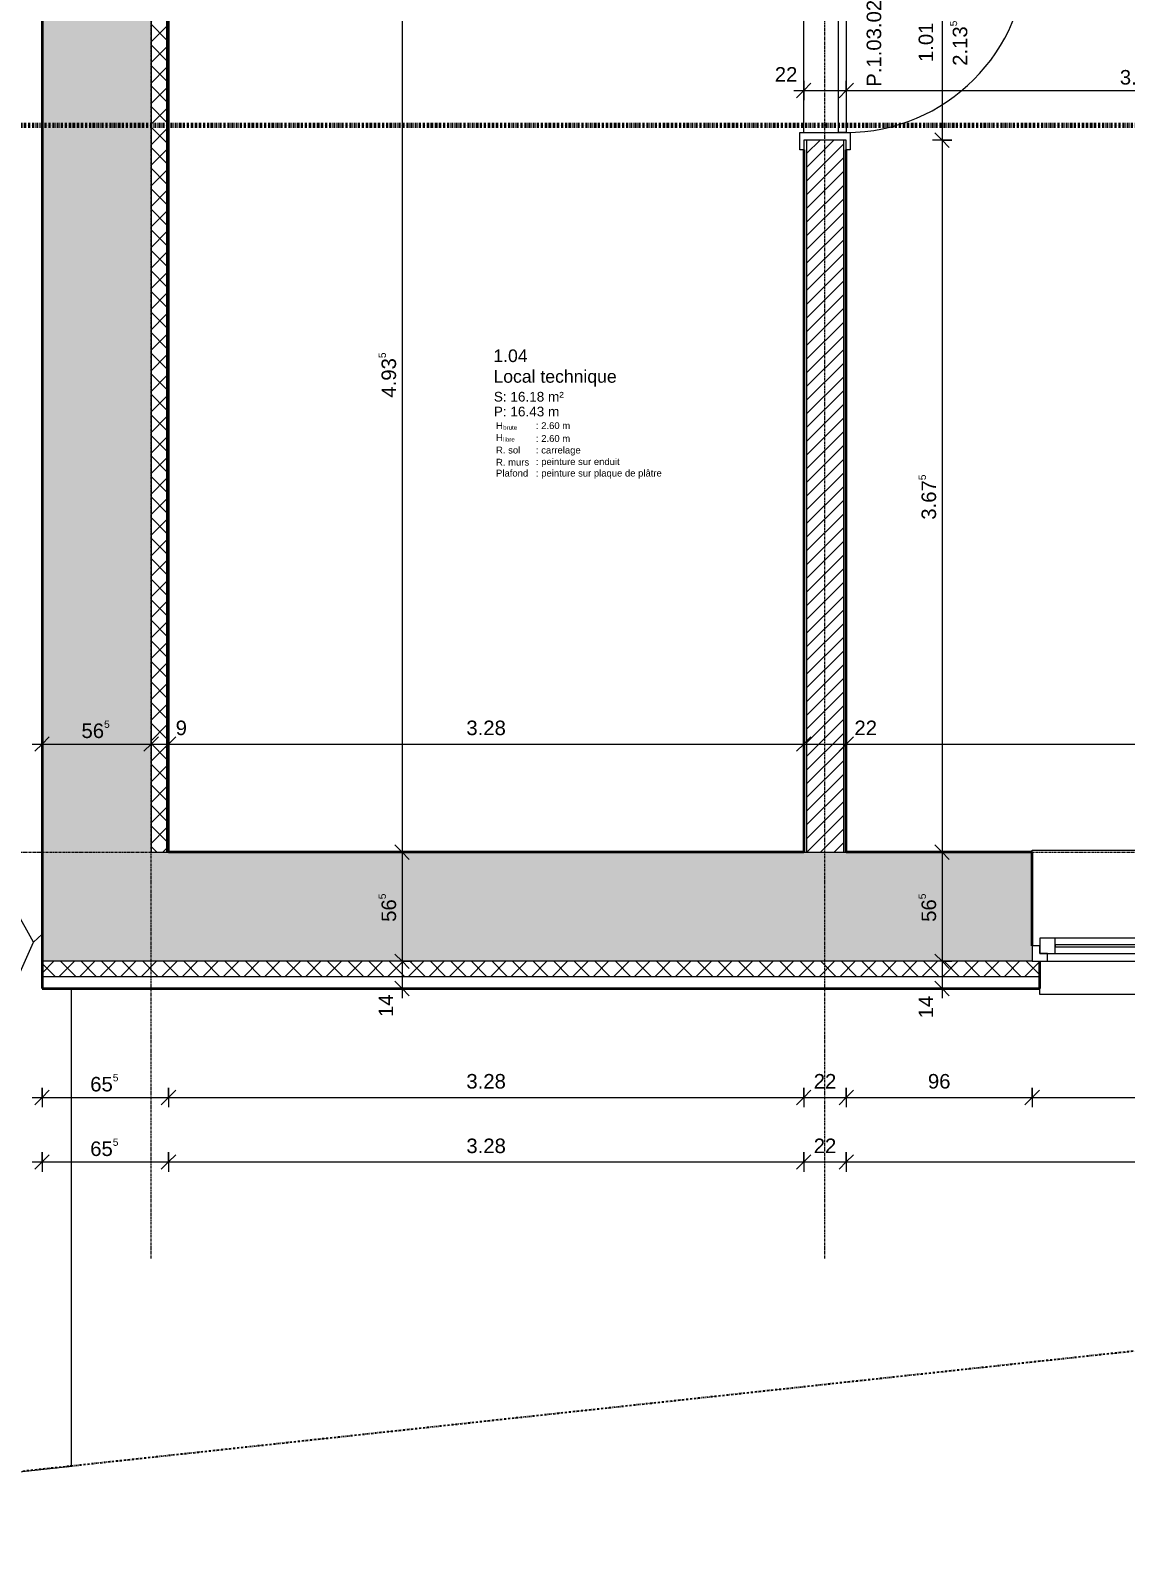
# Model space of a CAD drawing. Header units: millimetres. Extents: x -83 to 30397, y 298 to 25043.
# Drawn here: x 5588 to 11244, y 3144 to 10940 of the extents above; entities that cross this region are included whole.
import ezdxf

# ---------------------------------------------------------------- set-up
doc = ezdxf.new("R2010")
doc.units = ezdxf.units.MM
for name, pattern in [('Dash dot', [21, 10, -5, 1, -5]), ('Double dash', [55, 20, -5, 10, -5, 10, -5]), ('Grid Line', [22.225, 12.7, -3.175, 3.175, -3.175])]:
    doc.linetypes.add(name, pattern=pattern)
for name, color, linetype, lineweight in [('A-ANNO-DIMS', 211, 'Continuous', 9), ('A-ANNO-DIMS-50', 211, 'Continuous', 9), ('A-AREA-IDEN', 2, 'Continuous', 9), ('A-DOOR', 31, 'Continuous', 9), ('A-DOOR-FRAM', 31, 'Continuous', 18), ('A-DOOR-IDEN', 31, 'Continuous', 18), ('A-GLAZ', 151, 'Continuous', 9), ('A-ROOF', 132, 'Continuous', 9), ('A-WALL', 113, 'Continuous', 9), ('A-WALL-PATT', 111, 'Continuous', 35), ('C-PROP-LINE', 91, 'Double dash', 25), ('G-ANNO-SYMB', 111, 'Continuous', 9), ('S-GRID', 1, 'Continuous', 9)]:
    doc.layers.add(name, color=color, linetype=linetype, lineweight=lineweight)
doc.styles.add('Arial', font='arial.ttf', dxfattribs={"height": 50})
doc.styles.add('Arial_2', font='arial.ttf', dxfattribs={"height": 0.7})
doc.styles.add('Arial_3', font='arial.ttf', dxfattribs={"height": 0.454924})
doc.styles.add('Arial_4', font='arial.ttf', dxfattribs={"height": 65})
doc.styles.add('Arial_5', font='arial.ttf', dxfattribs={"height": 35})
doc.styles.add('Arial_7', font='arial.ttf', dxfattribs={"height": 75})
doc.dimstyles.new('ANNOTATION_1_5MM_BLACK', dxfattribs={"dimscale": 304.8, "dimtxt": 76.519455, "dimasz": 0.246063, "dimexe": 0.164042, "dimexo": 0.0625, "dimgap": 0.065617, "dimtad": 1, "dimdec": 1, "dimlfac": 0.1, "dimrnd": 0.5, "dimdsep": 46, "dimtxsty": 'Arial_7', "dimblk1": 'OBLIQUE', "dimblk2": 'OBLIQUE', "dimsah": 1, "dimcen": 0.09, "dimdle": 0.164042, "dimazin": 0, "dimtfac": 1, "dimtdec": 4, "dimtix": 1, "dimtmove": 0, "dimatfit": 3, "dimfxl": 0.164042, "dimfxlon": 1, "dimtvp": 1, "dimtolj": 1, "dimtzin": 0, "dimarcsym": 2})
doc.dimstyles.new('ANNOTATION_1_5MM_BLACK_1', dxfattribs={"dimscale": 304.8, "dimtxt": 76.519455, "dimasz": 0.246063, "dimexe": 0.164042, "dimexo": 0.0625, "dimgap": 0.065617, "dimtad": 1, "dimlfac": 0.001, "dimrnd": 0.005, "dimzin": 0, "dimdsep": 46, "dimtxsty": 'Arial_7', "dimblk1": 'OBLIQUE', "dimblk2": 'OBLIQUE', "dimsah": 1, "dimcen": 0.09, "dimdle": 0.164042, "dimazin": 0, "dimtfac": 1, "dimtdec": 4, "dimtix": 1, "dimtmove": 0, "dimatfit": 3, "dimfxl": 0.164042, "dimfxlon": 1, "dimtvp": 1, "dimtolj": 1, "dimtzin": 0, "dimarcsym": 2})
doc.dimstyles.new('ANNOTATION_1_5MM_BLACK_2', dxfattribs={"dimscale": 304.8, "dimtxt": 76.519455, "dimasz": 0.246063, "dimexe": 0.164042, "dimexo": 0.0625, "dimgap": 0.065617, "dimtad": 1, "dimdec": 1, "dimlfac": 0.1, "dimrnd": 0.5, "dimdsep": 46, "dimtxsty": 'Arial_7', "dimblk1": 'OBLIQUE', "dimblk2": 'OBLIQUE', "dimsah": 1, "dimcen": 0.09, "dimdle": 0.164042, "dimazin": 0, "dimtfac": 1, "dimtdec": 4, "dimtix": 1, "dimtmove": 2, "dimatfit": 3, "dimfxl": 0.164042, "dimfxlon": 1, "dimtvp": 1, "dimtolj": 1, "dimtzin": 0, "dimarcsym": 2})
pattern_1 = [(45, (0, 0), (-53.033, 53.033), []), (135, (0, 0), (-53.033, -53.033), [])]

# ---------------------------------------------------------------- blocks, each defined once
blk = doc.blocks.new('DOOR_SIMPLE _U-CASING - 1010 x 2135-685026-N_F_ E_1')
at = {"layer": 'A-DOOR'}
for p, q in [((-465, 110), (465, 110)), ((465, -130), (465, -1040))]:
    blk.add_line(p, q, dxfattribs=at)
at = {"layer": 'A-DOOR', "lineweight": 18}
for p, q in [((-465, -70), (465, -70)), ((-465, -110), (-465, -70)), ((465, -70), (465, -110)), ((465, -110), (-465, -110))]:
    blk.add_line(p, q, dxfattribs=at)
at = {"layer": 'A-DOOR'}
blk.add_arc((465, -110), 930, 180, 270, dxfattribs=at)
at = {"layer": 'A-DOOR-FRAM'}
for p, q in [((-555, 130), (-465, 130)), ((-555, 110), (-555, 130)), ((-505, 110), (-555, 110)), ((-505, -110), (-505, 110)), ((-465, 130), (-465, -130)), ((465, 130), (555, 130)), ((465, -130), (465, 130)), ((505, 110), (505, -110)), ((555, 110), (505, 110)), ((555, 130), (555, 110)), ((-555, -110), (-505, -110)), ((-555, -130), (-555, -110)), ((-465, -130), (-555, -130)), ((555, -130), (465, -130)), ((505, -110), (555, -110)), ((555, -110), (555, -130))]:
    blk.add_line(p, q, dxfattribs=at)
blk = doc.blocks.new('WIN_DOUBLE OPEN__SYM - 1880 x 1420-685783-N_F_ E_1')
at = {"layer": 'A-GLAZ'}
for p, q in [((-900, 351.5), (-900, 382.5)), ((-900, 382.5), (900, 382.5)), ((900, 382.5), (900, 351.5)), ((860, 211.5), (-860, 211.5)), ((-80, 171.5), (-820, 171.5)), ((820, 171.5), (80, 171.5)), ((-820, 91.5), (-80, 91.5)), ((80, 91.5), (820, 91.5)), ((-940, -361.5), (-940, -351.5)), ((940, -361.5), (-940, -361.5)), ((940, -351.5), (940, -361.5))]:
    blk.add_line(p, q, dxfattribs=at)
at = {"layer": 'A-GLAZ', "lineweight": 18}
for p, q in [((-860, 211.5), (-940, 211.5)), ((-940, 211.5), (-940, 131.5)), ((-820, 171.5), (-900, 171.5)), ((-900, 171.5), (-900, 91.5)), ((-900, 131.5), (-900, 171.5)), ((-900, 171.5), (-860, 171.5)), ((-860, 171.5), (-860, 211.5)), ((-820, 91.5), (-820, 171.5)), ((0, 171.5), (-80, 171.5)), ((-80, 171.5), (-80, 91.5)), ((80, 171.5), (0, 171.5)), ((0, 171.5), (0, 91.5)), ((0, 91.5), (0, 171.5)), ((80, 91.5), (80, 171.5)), ((820, 171.5), (820, 91.5)), ((900, 171.5), (820, 171.5)), ((940, 211.5), (860, 211.5)), ((860, 211.5), (860, 171.5)), ((860, 171.5), (900, 171.5)), ((900, 91.5), (900, 171.5)), ((900, 171.5), (900, 131.5)), ((940, 131.5), (940, 211.5)), ((-940, 131.5), (-900, 131.5)), ((-900, 91.5), (-820, 91.5)), ((-820, 136.5), (-820, 126.5)), ((-80, 136.5), (-820, 136.5)), ((-820, 126.5), (-80, 126.5)), ((-80, 126.5), (-80, 136.5)), ((-80, 91.5), (0, 91.5)), ((0, 91.5), (80, 91.5)), ((80, 136.5), (80, 126.5)), ((820, 136.5), (80, 136.5)), ((80, 126.5), (820, 126.5)), ((820, 126.5), (820, 136.5)), ((820, 91.5), (900, 91.5)), ((900, 131.5), (940, 131.5))]:
    blk.add_line(p, q, dxfattribs=at)
blk = doc.blocks.new('Family - ___-602283-N_F_ E_1')
at = {"layer": 'C-PROP-LINE', "color": 1, "linetype": 'Dash dot'}
blk.add_line((29883.4, 6134.5), (2239.4, 3143.8), dxfattribs=at)
blk = doc.blocks.new('ROOM_TAG_Small - ROOM_TAG_FR-570998-N_F_ E_1')
at = {"layer": 'A-AREA-IDEN', "insert": (-8.33, -5.48), "char_height": 0.7, "width": 0.8819, "attachment_point": 1, "style": 'Arial_2', "bg_fill": 3, "box_fill_scale": 1.25, "bg_fill_color": 256, "bg_fill_true_color": 13158600, "bg_fill_transparency": 0}
blk.add_mtext('H', dxfattribs=at)
at = {"layer": 'A-AREA-IDEN', "insert": (-7.6, -5.8), "char_height": 0.455, "width": 2.0042, "attachment_point": 1, "style": 'Arial_3', "bg_fill": 3, "box_fill_scale": 1.25, "bg_fill_color": 256, "bg_fill_true_color": 13158600, "bg_fill_transparency": 0}
blk.add_mtext('brute', dxfattribs=at)
at = {"layer": 'A-AREA-IDEN', "insert": (-8.33, -6.7), "char_height": 0.7, "width": 0.8819, "attachment_point": 1, "style": 'Arial_2', "bg_fill": 3, "box_fill_scale": 1.25, "bg_fill_color": 256, "bg_fill_true_color": 13158600, "bg_fill_transparency": 0}
blk.add_mtext('H', dxfattribs=at)
at = {"layer": 'A-AREA-IDEN', "insert": (-7.6, -7.02), "char_height": 0.455, "width": 1.6034, "attachment_point": 1, "style": 'Arial_3', "bg_fill": 3, "box_fill_scale": 1.25, "bg_fill_color": 256, "bg_fill_true_color": 13158600, "bg_fill_transparency": 0}
blk.add_mtext('libre', dxfattribs=at)
at = {"layer": 'A-AREA-IDEN', "insert": (-8.33, -8), "char_height": 0.7, "width": 3.1266, "attachment_point": 1, "style": 'Arial_2', "bg_fill": 3, "box_fill_scale": 1.25, "bg_fill_color": 256, "bg_fill_true_color": 13158600, "bg_fill_transparency": 0}
blk.add_mtext('R. sol', dxfattribs=at)
at = {"layer": 'A-AREA-IDEN', "insert": (-8.33, -9.25), "char_height": 0.7, "width": 4.2489, "attachment_point": 1, "style": 'Arial_2', "bg_fill": 3, "box_fill_scale": 1.25, "bg_fill_color": 256, "bg_fill_true_color": 13158600, "bg_fill_transparency": 0}
blk.add_mtext('R. murs', dxfattribs=at)
at = {"layer": 'A-AREA-IDEN', "insert": (-8.33, -10.38), "char_height": 0.7, "width": 4.2489, "attachment_point": 1, "style": 'Arial_2', "bg_fill": 3, "box_fill_scale": 1.25, "bg_fill_color": 256, "bg_fill_true_color": 13158600, "bg_fill_transparency": 0}
blk.add_mtext('Plafond', dxfattribs=at)
blk = doc.blocks.new('DIMBLOCK6-N_F_ E_1')
at = {"layer": 'A-ANNO-DIMS-50'}
for p, q in [((5649.4, 5482), (5649.4, 5382)), ((5649.4, 5432), (5649.4, 5482)), ((5649.4, 5432), (5686.9, 5469.5)), ((6302.4, 5482), (6302.4, 5382)), ((6302.4, 5432), (6302.4, 5482)), ((6302.4, 5432), (6339.9, 5469.5)), ((5599.4, 5432), (6302.4, 5432)), ((5649.4, 5432), (5611.9, 5394.5)), ((6302.4, 5432), (6264.9, 5394.5))]:
    blk.add_line(p, q, dxfattribs=at)
at = {"layer": 'A-ANNO-DIMS-50', "color": 0, "insert": (5898.2, 5552.9), "char_height": 75, "width": 186.397, "attachment_point": 1, "line_spacing_factor": 0.941778, "style": 'Arial_7'}
blk.add_mtext('65\\A2\\H0.5x;\\S5^  ;\\H2x;', dxfattribs=at)
blk = doc.blocks.new('_Oblique')
at = {"color": 0, "linetype": 'ByBlock', "lineweight": -2}
blk.add_line((-0.5, -0.5), (0.5, 0.5), dxfattribs=at)
blk = doc.blocks.new('DIMBLOCK7-N_F_ E_1')
at = {"layer": 'A-ANNO-DIMS-50'}
for p, q in [((6302.4, 5482), (6302.4, 5382)), ((6302.4, 5432), (6302.4, 5482)), ((6302.4, 5432), (6339.9, 5469.5)), ((9580.9, 5482), (9580.9, 5382)), ((9580.9, 5432), (9580.9, 5482)), ((9580.9, 5432), (9618.4, 5469.5)), ((6302.4, 5432), (6264.9, 5394.5)), ((6302.4, 5432), (9580.9, 5432)), ((9580.9, 5432), (9543.4, 5394.5))]:
    blk.add_line(p, q, dxfattribs=at)
at = {"layer": 'A-ANNO-DIMS-50', "color": 0, "insert": (7839.8, 5552.9), "char_height": 75, "width": 244.244, "attachment_point": 1, "line_spacing_factor": 0.941778, "style": 'Arial_7'}
blk.add_mtext('3.28', dxfattribs=at)
blk = doc.blocks.new('DIMBLOCK8-N_F_ E_1')
at = {"layer": 'A-ANNO-DIMS-50'}
for p, q in [((9580.9, 5482), (9580.9, 5382)), ((9580.9, 5432), (9580.9, 5482)), ((9580.9, 5432), (9618.4, 5469.5)), ((9800.9, 5482), (9800.9, 5382)), ((9800.9, 5432), (9800.9, 5482)), ((9800.9, 5432), (9838.4, 5469.5)), ((9580.9, 5432), (9543.4, 5394.5)), ((9580.9, 5432), (9800.9, 5432)), ((9800.9, 5432), (9763.4, 5394.5))]:
    blk.add_line(p, q, dxfattribs=at)
at = {"layer": 'A-ANNO-DIMS-50', "color": 0, "insert": (9632.7, 5552.9), "char_height": 75, "width": 139.568, "attachment_point": 1, "line_spacing_factor": 0.941778, "style": 'Arial_7'}
blk.add_mtext('22', dxfattribs=at)
blk = doc.blocks.new('DIMBLOCK9-N_F_ E_1')
at = {"layer": 'A-ANNO-DIMS-50'}
for p, q in [((9800.9, 5482), (9800.9, 5382)), ((9800.9, 5432), (9800.9, 5482)), ((9800.9, 5432), (9838.4, 5469.5)), ((10759.9, 5482), (10759.9, 5382)), ((10759.9, 5432), (10759.9, 5482)), ((10759.9, 5432), (10797.4, 5469.5)), ((9800.9, 5432), (9763.4, 5394.5)), ((9800.9, 5432), (10759.9, 5432)), ((10759.9, 5432), (10722.4, 5394.5))]:
    blk.add_line(p, q, dxfattribs=at)
at = {"layer": 'A-ANNO-DIMS-50', "color": 0, "insert": (10222.2, 5552.9), "char_height": 75, "width": 139.568, "attachment_point": 1, "line_spacing_factor": 0.941778, "style": 'Arial_7'}
blk.add_mtext('96', dxfattribs=at)
blk = doc.blocks.new('DIMBLOCK10-N_F_ E_1')
at = {"layer": 'A-ANNO-DIMS-50'}
for p, q in [((10759.9, 5482), (10759.9, 5382)), ((10759.9, 5432), (10759.9, 5482)), ((10759.9, 5432), (10797.4, 5469.5)), ((12639.9, 5482), (12639.9, 5382)), ((12639.9, 5432), (12639.9, 5482)), ((12639.9, 5432), (12677.4, 5469.5)), ((10759.9, 5432), (10722.4, 5394.5)), ((10759.9, 5432), (12639.9, 5432)), ((12639.9, 5432), (12602.4, 5394.5))]:
    blk.add_line(p, q, dxfattribs=at)
at = {"layer": 'A-ANNO-DIMS-50', "color": 0, "char_height": 75, "width": 244.244, "attachment_point": 1, "line_spacing_factor": 0.941778, "style": 'Arial_7'}
for s, insert in [('1.88', (11598.1, 5552.9)), ('1.40', (11598.1, 5391.6))]:
    blk.add_mtext(s, dxfattribs=dict(at, insert=insert))
blk = doc.blocks.new('DIMBLOCK53-N_F_ E_1')
at = {"layer": 'A-ANNO-DIMS-50'}
for p, q in [((5649.4, 5148.8), (5649.4, 5048.8)), ((5649.4, 5098.8), (5649.4, 5148.8)), ((6302.4, 5148.8), (6302.4, 5048.8)), ((6302.4, 5098.8), (6302.4, 5148.8)), ((5599.4, 5098.8), (6302.4, 5098.8)), ((5649.4, 5098.8), (5611.9, 5061.3)), ((5649.4, 5098.8), (5686.9, 5136.3)), ((6302.4, 5098.8), (6264.9, 5061.3)), ((6302.4, 5098.8), (6339.9, 5136.3))]:
    blk.add_line(p, q, dxfattribs=at)
at = {"layer": 'A-ANNO-DIMS-50', "color": 0, "insert": (5898.2, 5219.7), "char_height": 75, "width": 186.397, "attachment_point": 1, "line_spacing_factor": 0.941778, "style": 'Arial_7'}
blk.add_mtext('65\\A2\\H0.5x;\\S5^  ;\\H2x;', dxfattribs=at)
blk = doc.blocks.new('DIMBLOCK54-N_F_ E_1')
at = {"layer": 'A-ANNO-DIMS-50'}
for p, q in [((6302.4, 5148.8), (6302.4, 5048.8)), ((6302.4, 5098.8), (6302.4, 5148.8)), ((9580.9, 5148.8), (9580.9, 5048.8)), ((9580.9, 5098.8), (9580.9, 5148.8)), ((6302.4, 5098.8), (6264.9, 5061.3)), ((6302.4, 5098.8), (6339.9, 5136.3)), ((6302.4, 5098.8), (9580.9, 5098.8)), ((9580.9, 5098.8), (9543.4, 5061.3)), ((9580.9, 5098.8), (9618.4, 5136.3))]:
    blk.add_line(p, q, dxfattribs=at)
at = {"layer": 'A-ANNO-DIMS-50', "color": 0, "insert": (7839.8, 5219.7), "char_height": 75, "width": 244.244, "attachment_point": 1, "line_spacing_factor": 0.941778, "style": 'Arial_7'}
blk.add_mtext('3.28', dxfattribs=at)
blk = doc.blocks.new('DIMBLOCK55-N_F_ E_1')
at = {"layer": 'A-ANNO-DIMS-50'}
for p, q in [((9580.9, 5148.8), (9580.9, 5048.8)), ((9580.9, 5098.8), (9580.9, 5148.8)), ((9800.9, 5148.8), (9800.9, 5048.8)), ((9800.9, 5098.8), (9800.9, 5148.8)), ((9580.9, 5098.8), (9543.4, 5061.3)), ((9580.9, 5098.8), (9618.4, 5136.3)), ((9580.9, 5098.8), (9800.9, 5098.8)), ((9800.9, 5098.8), (9763.4, 5061.3)), ((9800.9, 5098.8), (9838.4, 5136.3))]:
    blk.add_line(p, q, dxfattribs=at)
at = {"layer": 'A-ANNO-DIMS-50', "color": 0, "insert": (9632.7, 5219.7), "char_height": 75, "width": 139.568, "attachment_point": 1, "line_spacing_factor": 0.941778, "style": 'Arial_7'}
blk.add_mtext('22', dxfattribs=at)
blk = doc.blocks.new('DIMBLOCK56-N_F_ E_1')
at = {"layer": 'A-ANNO-DIMS-50'}
for p, q in [((9800.9, 5148.8), (9800.9, 5048.8)), ((9800.9, 5098.8), (9800.9, 5148.8)), ((14602.4, 5148.8), (14602.4, 5048.8)), ((14602.4, 5098.8), (14602.4, 5148.8)), ((9800.9, 5098.8), (9763.4, 5061.3)), ((9800.9, 5098.8), (9838.4, 5136.3)), ((9800.9, 5098.8), (14602.4, 5098.8)), ((14602.4, 5098.8), (14564.9, 5061.3)), ((14602.4, 5098.8), (14639.9, 5136.3))]:
    blk.add_line(p, q, dxfattribs=at)
at = {"layer": 'A-ANNO-DIMS-50', "color": 0, "insert": (12099.8, 5219.7), "char_height": 75, "width": 244.244, "attachment_point": 1, "line_spacing_factor": 0.941778, "style": 'Arial_7'}
blk.add_mtext('4.80', dxfattribs=at)
blk = doc.blocks.new('DIMBLOCK67-N_F_ E_1')
at = {"layer": 'A-ANNO-DIMS-50'}
for p, q in [((10345.1, 11382.5), (10245.1, 11382.5)), ((10295.1, 11382.5), (10257.6, 11420)), ((10295.1, 11382.5), (10295.1, 10372.5)), ((10295.1, 11382.5), (10332.6, 11345)), ((10295.1, 11382.5), (10345.1, 11382.5)), ((10345.1, 10372.5), (10245.1, 10372.5)), ((10295.1, 10372.5), (10257.6, 10410)), ((10295.1, 10372.5), (10332.6, 10335)), ((10295.1, 10372.5), (10345.1, 10372.5))]:
    blk.add_line(p, q, dxfattribs=at)
at = {"layer": 'A-ANNO-DIMS-50', "color": 0, "char_height": 75, "attachment_point": 1, "rotation": 90, "line_spacing_factor": 0.941778, "style": 'Arial_7'}
for s, insert, width in [('1.01', (10174.2, 10775.7), 244.244), ('2.13\\A2\\H0.5x;\\S5^  ;\\H2x;', (10335.4, 10756.2), 291.073)]:
    blk.add_mtext(s, dxfattribs=dict(at, insert=insert, width=width))
blk = doc.blocks.new('DIMBLOCK68-N_F_ E_1')
at = {"layer": 'A-ANNO-DIMS-50'}
for p, q in [((10345.1, 10372.5), (10245.1, 10372.5)), ((10295.1, 10372.5), (10257.6, 10410)), ((10295.1, 10372.5), (10295.1, 6697.5)), ((10295.1, 10372.5), (10332.6, 10335)), ((10295.1, 10372.5), (10345.1, 10372.5)), ((10295.1, 6697.5), (10257.6, 6735)), ((10345.1, 6697.5), (10245.1, 6697.5)), ((10295.1, 6697.5), (10332.6, 6660)), ((10295.1, 6697.5), (10345.1, 6697.5))]:
    blk.add_line(p, q, dxfattribs=at)
at = {"layer": 'A-ANNO-DIMS-50', "color": 0, "insert": (10174.2, 8413.7), "char_height": 75, "width": 291.073, "attachment_point": 1, "rotation": 90, "line_spacing_factor": 0.941778, "style": 'Arial_7'}
blk.add_mtext('3.67\\A2\\H0.5x;\\S5^  ;\\H2x;', dxfattribs=at)
blk = doc.blocks.new('DIMBLOCK69-N_F_ E_1')
at = {"layer": 'A-ANNO-DIMS-50'}
for p, q in [((10295.1, 6697.5), (10257.6, 6735)), ((10345.1, 6697.5), (10245.1, 6697.5)), ((10295.1, 6697.5), (10295.1, 6134.5)), ((10295.1, 6697.5), (10332.6, 6660)), ((10295.1, 6697.5), (10345.1, 6697.5)), ((10295.1, 6134.5), (10257.6, 6172)), ((10345.1, 6134.5), (10245.1, 6134.5)), ((10295.1, 6134.5), (10332.6, 6097)), ((10295.1, 6134.5), (10345.1, 6134.5))]:
    blk.add_line(p, q, dxfattribs=at)
at = {"layer": 'A-ANNO-DIMS-50', "color": 0, "insert": (10174.2, 6338.3), "char_height": 75, "width": 186.397, "attachment_point": 1, "rotation": 90, "line_spacing_factor": 0.941778, "style": 'Arial_7'}
blk.add_mtext('56\\A2\\H0.5x;\\S5^  ;\\H2x;', dxfattribs=at)
blk = doc.blocks.new('DIMBLOCK70-N_F_ E_1')
at = {"layer": 'A-ANNO-DIMS-50'}
for p, q in [((10295.1, 6134.5), (10257.6, 6172)), ((10345.1, 6134.5), (10245.1, 6134.5)), ((10295.1, 6134.5), (10295.1, 5944.5)), ((10295.1, 6134.5), (10332.6, 6097)), ((10295.1, 6134.5), (10345.1, 6134.5)), ((10295.1, 5994.5), (10257.6, 6032)), ((10345.1, 5994.5), (10245.1, 5994.5)), ((10295.1, 5994.5), (10332.6, 5957)), ((10295.1, 5994.5), (10345.1, 5994.5))]:
    blk.add_line(p, q, dxfattribs=at)
at = {"layer": 'A-ANNO-DIMS-50', "color": 0, "insert": (10174.2, 5840.1), "char_height": 75, "width": 139.568, "attachment_point": 1, "rotation": 90, "line_spacing_factor": 0.941778, "style": 'Arial_7'}
blk.add_mtext('14', dxfattribs=at)
blk = doc.blocks.new('DIMBLOCK71-N_F_ E_1')
at = {"layer": 'A-ANNO-DIMS-50'}
for p, q in [((5599.4, 7256), (6212.4, 7256)), ((5649.4, 7256), (5611.9, 7218.5)), ((5649.4, 7306), (5649.4, 7206)), ((5649.4, 7256), (5649.4, 7306)), ((5649.4, 7256), (5686.9, 7293.5)), ((6212.4, 7256), (6174.9, 7218.5)), ((6212.4, 7306), (6212.4, 7206)), ((6212.4, 7256), (6212.4, 7306)), ((6212.4, 7256), (6249.9, 7293.5))]:
    blk.add_line(p, q, dxfattribs=at)
at = {"layer": 'A-ANNO-DIMS-50', "color": 0, "insert": (5853.2, 7376.9), "char_height": 75, "width": 186.397, "attachment_point": 1, "line_spacing_factor": 0.941778, "style": 'Arial_7'}
blk.add_mtext('56\\A2\\H0.5x;\\S5^  ;\\H2x;', dxfattribs=at)
blk = doc.blocks.new('DIMBLOCK72-N_F_ E_1')
at = {"layer": 'A-ANNO-DIMS-50'}
for p, q in [((6212.4, 7256), (6174.9, 7218.5)), ((6212.4, 7306), (6212.4, 7206)), ((6212.4, 7256), (6212.4, 7306)), ((6212.4, 7256), (6249.9, 7293.5)), ((6212.4, 7256), (6302.4, 7256)), ((6302.4, 7256), (6264.9, 7218.5)), ((6302.4, 7306), (6302.4, 7206)), ((6302.4, 7256), (6302.4, 7306)), ((6302.4, 7256), (6339.9, 7293.5))]:
    blk.add_line(p, q, dxfattribs=at)
at = {"layer": 'A-ANNO-DIMS-50', "color": 0, "insert": (6339.3, 7376.9), "char_height": 75, "width": 69.784, "attachment_point": 1, "line_spacing_factor": 0.941778, "style": 'Arial_7'}
blk.add_mtext('9', dxfattribs=at)
blk = doc.blocks.new('DIMBLOCK73-N_F_ E_1')
at = {"layer": 'A-ANNO-DIMS-50'}
for p, q in [((6302.4, 7256), (6264.9, 7218.5)), ((6302.4, 7306), (6302.4, 7206)), ((6302.4, 7256), (6302.4, 7306)), ((6302.4, 7256), (6339.9, 7293.5)), ((6302.4, 7256), (9580.9, 7256)), ((9580.9, 7256), (9543.4, 7218.5)), ((9580.9, 7306), (9580.9, 7206)), ((9580.9, 7256), (9580.9, 7306)), ((9580.9, 7256), (9618.4, 7293.5))]:
    blk.add_line(p, q, dxfattribs=at)
at = {"layer": 'A-ANNO-DIMS-50', "color": 0, "insert": (7839.8, 7376.9), "char_height": 75, "width": 244.244, "attachment_point": 1, "line_spacing_factor": 0.941778, "style": 'Arial_7'}
blk.add_mtext('3.28', dxfattribs=at)
blk = doc.blocks.new('DIMBLOCK74-N_F_ E_1')
at = {"layer": 'A-ANNO-DIMS-50'}
for p, q in [((9580.9, 7256), (9543.4, 7218.5)), ((9580.9, 7306), (9580.9, 7206)), ((9580.9, 7256), (9580.9, 7306)), ((9580.9, 7256), (9618.4, 7293.5)), ((9580.9, 7256), (9800.9, 7256)), ((9800.9, 7256), (9763.4, 7218.5)), ((9800.9, 7306), (9800.9, 7206)), ((9800.9, 7256), (9800.9, 7306)), ((9800.9, 7256), (9838.4, 7293.5))]:
    blk.add_line(p, q, dxfattribs=at)
at = {"layer": 'A-ANNO-DIMS-50', "color": 0, "insert": (9843, 7376.9), "char_height": 75, "width": 139.568, "attachment_point": 1, "line_spacing_factor": 0.941778, "style": 'Arial_7'}
blk.add_mtext('22', dxfattribs=at)
blk = doc.blocks.new('DIMBLOCK75-N_F_ E_1')
at = {"layer": 'A-ANNO-DIMS-50'}
for p, q in [((9800.9, 7256), (9763.4, 7218.5)), ((9800.9, 7306), (9800.9, 7206)), ((9800.9, 7256), (9800.9, 7306)), ((9800.9, 7256), (9838.4, 7293.5)), ((9800.9, 7256), (14602.4, 7256)), ((14602.4, 7256), (14564.9, 7218.5)), ((14602.4, 7306), (14602.4, 7206)), ((14602.4, 7256), (14602.4, 7306)), ((14602.4, 7256), (14639.9, 7293.5))]:
    blk.add_line(p, q, dxfattribs=at)
at = {"layer": 'A-ANNO-DIMS-50', "color": 0, "insert": (12099.8, 7376.9), "char_height": 75, "width": 244.244, "attachment_point": 1, "line_spacing_factor": 0.941778, "style": 'Arial_7'}
blk.add_mtext('4.80', dxfattribs=at)
blk = doc.blocks.new('DIMBLOCK86-N_F_ E_1')
at = {"layer": 'A-ANNO-DIMS-50'}
for p, q in [((7557.8, 11632.5), (7457.8, 11632.5)), ((7507.8, 11632.5), (7470.3, 11670)), ((7507.8, 11632.5), (7507.8, 6697.5)), ((7507.8, 11632.5), (7545.3, 11595)), ((7507.8, 11632.5), (7557.8, 11632.5)), ((7507.8, 6697.5), (7470.3, 6735)), ((7557.8, 6697.5), (7457.8, 6697.5)), ((7507.8, 6697.5), (7545.3, 6660)), ((7507.8, 6697.5), (7557.8, 6697.5))]:
    blk.add_line(p, q, dxfattribs=at)
at = {"layer": 'A-ANNO-DIMS-50', "color": 0, "insert": (7386.9, 9043.7), "char_height": 75, "width": 291.073, "attachment_point": 1, "rotation": 90, "line_spacing_factor": 0.941778, "style": 'Arial_7'}
blk.add_mtext('4.93\\A2\\H0.5x;\\S5^  ;\\H2x;', dxfattribs=at)
blk = doc.blocks.new('DIMBLOCK87-N_F_ E_1')
at = {"layer": 'A-ANNO-DIMS-50'}
for p, q in [((7507.8, 6697.5), (7470.3, 6735)), ((7557.8, 6697.5), (7457.8, 6697.5)), ((7507.8, 6697.5), (7507.8, 6134.5)), ((7507.8, 6697.5), (7545.3, 6660)), ((7507.8, 6697.5), (7557.8, 6697.5)), ((7507.8, 6134.5), (7470.3, 6172)), ((7557.8, 6134.5), (7457.8, 6134.5)), ((7507.8, 6134.5), (7545.3, 6097)), ((7507.8, 6134.5), (7557.8, 6134.5))]:
    blk.add_line(p, q, dxfattribs=at)
at = {"layer": 'A-ANNO-DIMS-50', "color": 0, "insert": (7386.9, 6338.3), "char_height": 75, "width": 186.397, "attachment_point": 1, "rotation": 90, "line_spacing_factor": 0.941778, "style": 'Arial_7'}
blk.add_mtext('56\\A2\\H0.5x;\\S5^  ;\\H2x;', dxfattribs=at)
blk = doc.blocks.new('DIMBLOCK88-N_F_ E_1')
at = {"layer": 'A-ANNO-DIMS-50'}
for p, q in [((7507.8, 6134.5), (7470.3, 6172)), ((7557.8, 6134.5), (7457.8, 6134.5)), ((7507.8, 6134.5), (7507.8, 5944.5)), ((7507.8, 6134.5), (7545.3, 6097)), ((7507.8, 6134.5), (7557.8, 6134.5)), ((7507.8, 5994.5), (7470.3, 6032)), ((7557.8, 5994.5), (7457.8, 5994.5)), ((7507.8, 5994.5), (7545.3, 5957)), ((7507.8, 5994.5), (7557.8, 5994.5))]:
    blk.add_line(p, q, dxfattribs=at)
at = {"layer": 'A-ANNO-DIMS-50', "color": 0, "insert": (7386.9, 5847.3), "char_height": 75, "width": 139.568, "attachment_point": 1, "rotation": 90, "line_spacing_factor": 0.941778, "style": 'Arial_7'}
blk.add_mtext('14', dxfattribs=at)
blk = doc.blocks.new('DIMBLOCK89-N_F_ E_1')
at = {"layer": 'A-ANNO-DIMS-50'}
for p, q in [((9530.9, 10628.7), (9800.9, 10628.7)), ((9580.9, 10628.7), (9543.4, 10591.2)), ((9580.9, 10678.7), (9580.9, 10578.7)), ((9580.9, 10628.7), (9580.9, 10678.7)), ((9580.9, 10628.7), (9618.4, 10666.2)), ((9800.9, 10628.7), (9763.4, 10591.2)), ((9800.9, 10678.7), (9800.9, 10578.7)), ((9800.9, 10628.7), (9800.9, 10678.7)), ((9800.9, 10628.7), (9838.4, 10666.2))]:
    blk.add_line(p, q, dxfattribs=at)
at = {"layer": 'A-ANNO-DIMS-50', "color": 0, "insert": (9431.7, 10749.6), "char_height": 75, "width": 139.568, "attachment_point": 1, "line_spacing_factor": 0.941778, "style": 'Arial_7'}
blk.add_mtext('22', dxfattribs=at)
blk = doc.blocks.new('DIMBLOCK90-N_F_ E_1')
at = {"layer": 'A-ANNO-DIMS-50'}
for p, q in [((9800.9, 10628.7), (9763.4, 10591.2)), ((9800.9, 10678.7), (9800.9, 10578.7)), ((9800.9, 10628.7), (9800.9, 10678.7)), ((9800.9, 10628.7), (9838.4, 10666.2)), ((9800.9, 10628.7), (12867.4, 10628.7)), ((12867.4, 10628.7), (12829.9, 10591.2)), ((12867.4, 10678.7), (12867.4, 10578.7)), ((12867.4, 10628.7), (12867.4, 10678.7)), ((12867.4, 10628.7), (12904.9, 10666.2))]:
    blk.add_line(p, q, dxfattribs=at)
at = {"layer": 'A-ANNO-DIMS-50', "color": 0, "insert": (11212.8, 10749.6), "char_height": 75, "width": 291.073, "attachment_point": 1, "line_spacing_factor": 0.941778, "style": 'Arial_7'}
blk.add_mtext('3.06\\A2\\H0.5x;\\S5^  ;\\H2x;', dxfattribs=at)

msp = doc.modelspace()

# ---------------------------------------------------------------- hatches: boundary and pattern name
at = {"layer": 'A-WALL-PATT'}
msp.add_hatch(color=256, dxfattribs=at).paths.add_polyline_path([(6212.354, 6697.509), (6212.354, 16442.509), (5649.354, 16442.509), (5649.354, 6697.509)])
at = {"layer": 'A-WALL-PATT', "lineweight": 9}
h = msp.add_hatch(dxfattribs=at)
h.set_pattern_fill('FP1_1', color=256, style=0, pattern_type=2)
h.set_pattern_definition(pattern_1)
h.paths.add_polyline_path([(6292.354, 6697.509), (6292.354, 11647.509), (6212.354, 11647.509), (6212.354, 6697.509)])
h.paths.add_polyline_path([(6292.354, 12082.509), (6292.354, 16362.509), (6212.354, 16362.509), (6212.354, 12082.509)])
h = msp.add_hatch(dxfattribs=at)
h.set_pattern_fill('FP1_2', color=256, style=0, pattern_type=2)
h.set_pattern_definition([(45, (0, 0), (-35.35534, 35.35534), [])])
h.paths.add_polyline_path([(9785.854, 6697.509), (9785.854, 10372.509), (9595.854, 10372.509), (9595.854, 6697.509)])
h.paths.add_polyline_path([(9785.854, 11382.509), (9785.854, 11647.509), (9595.854, 11647.509), (9595.854, 11382.509)])
at = {"layer": 'A-WALL-PATT'}
h = msp.add_hatch(color=256, dxfattribs=at)
h.paths.add_polyline_path([(20820.354, 6134.509), (20820.354, 6697.509), (12639.854, 6697.509), (12639.854, 6134.509), (20167.354, 6134.509)])
h.paths.add_polyline_path([(10759.854, 6134.509), (10759.854, 6697.509), (5649.354, 6697.509), (5649.354, 6134.509), (8671.721, 6134.509)])
at = {"layer": 'A-WALL-PATT', "lineweight": 9}
h = msp.add_hatch(dxfattribs=at)
h.set_pattern_fill('FP1_1', color=256, style=0, pattern_type=2)
h.set_pattern_definition(pattern_1)
h.paths.add_polyline_path([(20820.354, 6054.509), (20820.354, 6134.509), (12599.854, 6134.509), (12599.854, 6054.509), (16026.138, 6054.509)])
h.paths.add_polyline_path([(10759.854, 6054.509), (10799.854, 6054.509), (10799.854, 6134.509), (5649.354, 6134.509), (5649.354, 6054.509), (8671.721, 6054.509)])

# ---------------------------------------------------------------- linework, layer by layer
at = {"layer": 'A-ROOF'}
for p, q in [((5606.057, 6234.093), (2239.354, 12213.43)), ((5606.057, 6234.093), (5649.354, 6273.835)), ((4322.99, 3369.218), (5606.057, 6234.093)), ((5802.413, 3529.272), (5802.413, 5994.509)), ((4322.99, 3369.218), (5802.413, 3529.272))]:
    msp.add_line(p, q, dxfattribs=at)
at = {"layer": 'A-WALL', "lineweight": 35}
for p, q in [((5649.354, 17005.509), (5649.354, 5994.509)), ((6302.354, 6697.509), (6302.354, 11632.509)), ((9580.854, 10322.509), (9580.854, 6697.509)), ((9800.854, 6697.509), (9800.854, 10322.509)), ((9580.854, 6697.509), (6302.354, 6697.509)), ((10759.854, 6697.509), (9800.854, 6697.509)), ((10759.854, 6214.509), (10759.854, 6697.509)), ((10799.854, 5994.509), (10799.854, 6134.509)), ((5649.354, 5994.509), (10799.854, 5994.509))]:
    msp.add_line(p, q, dxfattribs=at)
at = {"layer": 'A-WALL'}
for p, q in [((6212.354, 11647.509), (6212.354, 6697.509)), ((6292.354, 11647.509), (6292.354, 6697.509)), ((9595.854, 10372.509), (9595.854, 6697.509)), ((9785.854, 10372.509), (9785.854, 6697.509)), ((6212.354, 6697.509), (6302.354, 6697.509)), ((9580.854, 6697.509), (9800.854, 6697.509)), ((10759.854, 6134.509), (5649.354, 6134.509)), ((10799.854, 6054.509), (5649.354, 6054.509))]:
    msp.add_line(p, q, dxfattribs=at)
at = {"layer": 'G-ANNO-SYMB', "linetype": 'Dash dot', "lineweight": 70}
msp.add_line((1483.247, 10449.991), (28515.828, 10449.991), dxfattribs=at)
at = {"layer": 'S-GRID', "linetype": 'Grid Line'}
for p, q in [((6212.354, 4601.222), (6212.354, 18451.704)), ((9690.854, 4601.222), (9690.854, 18451.704)), ((4291.211, 6697.509), (23183.885, 6697.509))]:
    msp.add_line(p, q, dxfattribs=at)

# ---------------------------------------------------------------- block references
at = {"layer": 'A-DOOR', "rotation": 89.9999999999999}
msp.add_blockref('DOOR_SIMPLE _U-CASING - 1010 x 2135-685026-N_F_ E_1', (9690.854, 10877.509), dxfattribs=at)
at = {"layer": 'A-GLAZ', "rotation": 180}
msp.add_blockref('WIN_DOUBLE OPEN__SYM - 1880 x 1420-685783-N_F_ E_1', (11699.854, 6346.009), dxfattribs=at)
at = {"layer": 'C-PROP-LINE', "color": 1, "linetype": 'Dash dot'}
msp.add_blockref('Family - ___-602283-N_F_ E_1', (0, 0), dxfattribs=at)

# ---------------------------------------------------------------- texts
at = {"layer": 'A-AREA-IDEN', "attachment_point": 1}
for s, insert, char_height, width, style in [('1.04', (7979.151, 9292.317), 65, 212.44719, 'Arial_4'), ('Local technique', (7979.728, 9185.682), 65, 765.61156, 'Arial_4'), ('S: 16.18 m²', (7981.681, 9073.484), 50, 436.91969, 'Arial')]:
    msp.add_mtext(s, dxfattribs=dict(at, insert=insert, char_height=char_height, width=width, style=style))
at = {"layer": 'A-DOOR-IDEN', "lineweight": 9, "insert": (9905.995, 10648.071), "char_height": 75, "width": 553.16437, "attachment_point": 1, "rotation": 90, "style": 'Arial_7'}
msp.add_mtext('P.1.03.02', dxfattribs=at)

# ---------------------------------------------------------------- dimensions: what is measured, and where the dimension line sits
at = {"layer": 'A-ANNO-DIMS'}
for base, p1, p2, text, dimstyle, override, picture, middle in [((7507.834, 6697.509), (7557.834, 11632.509), (7557.834, 6697.509), '\\A1;4.93\\Q;{\\A1;{\\H0.5x;\\S5^ ;}}', 'ANNOTATION_1_5MM_BLACK_1', {"dimpost": '<>', "dimfxl": 4935}, 'DIMBLOCK86-N_F_ E_1', (7449.515, 9165.009)), ((10295.056, 10372.509), (10345.056, 11382.509), (10345.056, 10372.509), '1.01\\X\\A1;2.13\\Q;{\\A1;{\\H0.5x;\\S5^ ;}}', 'ANNOTATION_1_5MM_BLACK_1', {"dimpost": '<>', "dimfxl": 1010}, 'DIMBLOCK67-N_F_ E_1', (10295.056, 10877.509)), ((10295.056, 6697.509), (10345.056, 10372.509), (10345.056, 6697.509), '\\A1;3.67\\Q;{\\A1;{\\H0.5x;\\S5^ ;}}', 'ANNOTATION_1_5MM_BLACK_1', {"dimpost": '<>', "dimfxl": 3675}, 'DIMBLOCK68-N_F_ E_1', (10236.738, 8535.009)), ((7507.834, 6134.509), (7557.834, 6697.509), (7557.834, 6134.509), '\\A1;56\\Q;{\\A1;{\\H0.5x;\\S5^ ;}}', 'ANNOTATION_1_5MM_BLACK', {"dimpost": '<>', "dimfxl": 563}, 'DIMBLOCK87-N_F_ E_1', (7449.541, 6416.009)), ((10295.056, 6134.509), (10345.056, 6697.509), (10345.056, 6134.509), '\\A1;56\\Q;{\\A1;{\\H0.5x;\\S5^ ;}}', 'ANNOTATION_1_5MM_BLACK', {"dimpost": '<>', "dimfxl": 563}, 'DIMBLOCK69-N_F_ E_1', (10236.763, 6416.009))]:
    dim = msp.add_linear_dim(base=base, p1=p1, p2=p2, angle=90, text=text, dimstyle=dimstyle, override=override, dxfattribs=at)
    dim.commit()
    dim.dimension.update_dxf_attribs({"geometry": picture, "text_midpoint": middle})
for base, p1, p2, override, picture, middle in [((9800.854, 10628.698), (9580.854, 10678.698), (9800.854, 10678.698), {"dimpost": '<>', "dimfxl": 220}, 'DIMBLOCK89-N_F_ E_1', (9501.436, 10699.597)), ((6302.354, 7255.997), (6212.354, 7305.997), (6302.354, 7305.997), {"dimpost": '<>', "dimfxl": 90}, 'DIMBLOCK72-N_F_ E_1', (6374.223, 7326.896)), ((9800.854, 7255.997), (9580.854, 7305.997), (9800.854, 7305.997), {"dimpost": '<>', "dimfxl": 220}, 'DIMBLOCK74-N_F_ E_1', (9912.735, 7326.896))]:
    dim = msp.add_linear_dim(base=base, p1=p1, p2=p2, dimstyle='ANNOTATION_1_5MM_BLACK_2', override=override, dxfattribs=at)
    dim.commit()
    dim.dimension.update_dxf_attribs({"geometry": picture, "text_midpoint": middle, "dimtype": 160})
for base, p1, p2, text, dimstyle, override, picture, middle in [((12867.354, 10628.698), (9800.854, 10678.698), (12867.354, 10678.698), '\\A1;3.06\\Q;{\\A1;{\\H0.5x;\\S5^ ;}}', 'ANNOTATION_1_5MM_BLACK_1', {"dimpost": '<>', "dimfxl": 3066.5}, 'DIMBLOCK90-N_F_ E_1', (11334.104, 10687.017)), ((6212.354, 7255.997), (5649.354, 7305.997), (6212.354, 7305.997), '\\A1;56\\Q;{\\A1;{\\H0.5x;\\S5^ ;}}', 'ANNOTATION_1_5MM_BLACK', {"dimpost": '<>', "dimfxl": 563}, 'DIMBLOCK71-N_F_ E_1', (5930.854, 7314.29)), ((6302.354, 5431.998), (5649.354, 5481.998), (6302.354, 5481.998), '\\A1;65\\Q;{\\A1;{\\H0.5x;\\S5^ ;}}', 'ANNOTATION_1_5MM_BLACK', {"dimpost": '<>', "dimfxl": 653}, 'DIMBLOCK6-N_F_ E_1', (5975.854, 5490.291)), ((12639.854, 5431.998), (10759.854, 5481.998), (12639.854, 5481.998), '<>\\X1.40', 'ANNOTATION_1_5MM_BLACK_1', {"dimpost": '<>', "dimfxl": 1880}, 'DIMBLOCK10-N_F_ E_1', (11699.854, 5431.998)), ((6302.354, 5098.813), (5649.354, 5148.813), (6302.354, 5148.813), '\\A1;65\\Q;{\\A1;{\\H0.5x;\\S5^ ;}}', 'ANNOTATION_1_5MM_BLACK', {"dimpost": '<>', "dimfxl": 653}, 'DIMBLOCK53-N_F_ E_1', (5975.854, 5157.105))]:
    dim = msp.add_linear_dim(base=base, p1=p1, p2=p2, text=text, dimstyle=dimstyle, override=override, dxfattribs=at)
    dim.commit()
    dim.dimension.update_dxf_attribs({"geometry": picture, "text_midpoint": middle})
for base, p1, p2, dimstyle, override, picture, middle in [((9580.854, 7255.997), (6302.354, 7305.997), (9580.854, 7305.997), 'ANNOTATION_1_5MM_BLACK_1', {"dimpost": '<>', "dimfxl": 3278.5}, 'DIMBLOCK73-N_F_ E_1', (7941.604, 7314.316)), ((14602.354, 7255.997), (9800.854, 7305.997), (14602.354, 7305.997), 'ANNOTATION_1_5MM_BLACK_1', {"dimpost": '<>', "dimfxl": 4801.5}, 'DIMBLOCK75-N_F_ E_1', (12201.604, 7314.29)), ((9580.854, 5431.998), (6302.354, 5481.998), (9580.854, 5481.998), 'ANNOTATION_1_5MM_BLACK_1', {"dimpost": '<>', "dimfxl": 3278.5}, 'DIMBLOCK7-N_F_ E_1', (7941.604, 5490.316)), ((9800.854, 5431.998), (9580.854, 5481.998), (9800.854, 5481.998), 'ANNOTATION_1_5MM_BLACK', {"dimpost": '<>', "dimfxl": 220}, 'DIMBLOCK8-N_F_ E_1', (9690.854, 5489.651)), ((10759.854, 5431.998), (9800.854, 5481.998), (10759.854, 5481.998), 'ANNOTATION_1_5MM_BLACK', {"dimpost": '<>', "dimfxl": 959}, 'DIMBLOCK9-N_F_ E_1', (10280.354, 5490.291)), ((9580.854, 5098.813), (6302.354, 5148.813), (9580.854, 5148.813), 'ANNOTATION_1_5MM_BLACK_1', {"dimpost": '<>', "dimfxl": 3278.5}, 'DIMBLOCK54-N_F_ E_1', (7941.604, 5157.131)), ((9800.854, 5098.813), (9580.854, 5148.813), (9800.854, 5148.813), 'ANNOTATION_1_5MM_BLACK', {"dimpost": '<>', "dimfxl": 220}, 'DIMBLOCK55-N_F_ E_1', (9690.854, 5156.466)), ((14602.354, 5098.813), (9800.854, 5148.813), (14602.354, 5148.813), 'ANNOTATION_1_5MM_BLACK_1', {"dimpost": '<>', "dimfxl": 4801.5}, 'DIMBLOCK56-N_F_ E_1', (12201.604, 5157.105))]:
    dim = msp.add_linear_dim(base=base, p1=p1, p2=p2, dimstyle=dimstyle, override=override, dxfattribs=at)
    dim.commit()
    dim.dimension.update_dxf_attribs({"geometry": picture, "text_midpoint": middle})
for base, p1, p2, picture, middle in [((7507.834, 5994.509), (7557.834, 6134.509), (7557.834, 5994.509), 'DIMBLOCK88-N_F_ E_1', (7436.935, 5917.087)), ((10295.056, 5994.509), (10345.056, 6134.509), (10345.056, 5994.509), 'DIMBLOCK70-N_F_ E_1', (10224.157, 5909.899))]:
    dim = msp.add_linear_dim(base=base, p1=p1, p2=p2, angle=90, dimstyle='ANNOTATION_1_5MM_BLACK_2', override={"dimpost": '<>', "dimfxl": 140}, dxfattribs=at)
    dim.commit()
    dim.dimension.update_dxf_attribs({"geometry": picture, "text_midpoint": middle, "dimtype": 160, "text_rotation": 90})

# ---------------------------------------------------------------- next in the draw order: block references
at = {"layer": 'A-AREA-IDEN', "xscale": 49.99999999999998, "yscale": 49.99999999999998, "zscale": 49.99999999999998}
msp.add_blockref('ROOM_TAG_Small - ROOM_TAG_FR-570998-N_F_ E_1', (8409.53, 9190.509), dxfattribs=at)

# ---------------------------------------------------------------- next in the draw order: texts
at = {"layer": 'A-AREA-IDEN', "attachment_point": 1}
for s, insert, char_height, width, style in [('P: 16.43 m', (7981.681, 8996.897), 50, 408.86062, 'Arial'), (': 2.60 m', (8198.957, 8916.635), 35, 224.4725, 'Arial_5'), (': 2.60 m', (8198.994, 8850.436), 35, 224.4725, 'Arial_5'), (': carrelage', (8198.994, 8790.432), 35, 296.62437, 'Arial_5'), (': peinture sur enduit', (8198.994, 8730.727), 35, 541.13906, 'Arial_5'), (': peinture sur plaque de plâtre', (8198.994, 8671.544), 35, 821.72969, 'Arial_5')]:
    msp.add_mtext(s, dxfattribs=dict(at, insert=insert, char_height=char_height, width=width, style=style))

doc.saveas('drawing.dxf')
